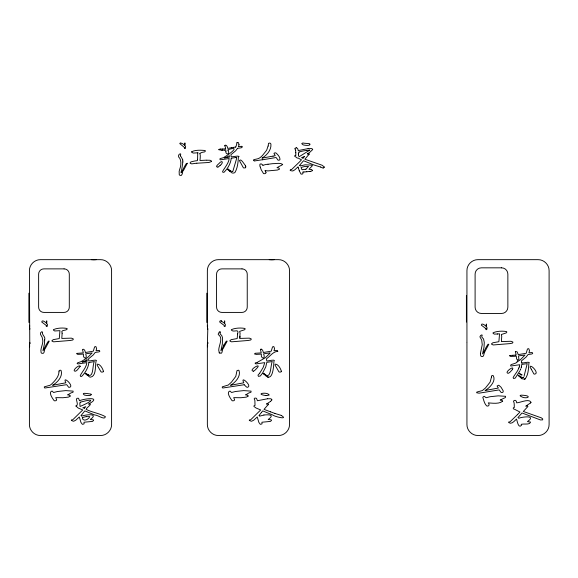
<?xml version="1.0" encoding="UTF-8"?>
<svg xmlns="http://www.w3.org/2000/svg" width="578" height="578" viewBox="0 0 578 578"><rect width="100%" height="100%" fill="white"/><g stroke="black" fill="none" stroke-linecap="round" stroke-linejoin="round"><path stroke-width="0.87" d="M269.023 394.955C267.838 391.732 254.204 393.604 265.367 395.497M466.937 342.349L466.937 424.519C466.822 430.393 472.053 435.617 477.927 435.509L538.111 435.509C543.985 435.617 549.208 430.393 549.1 424.519L549.1 270.656C549.208 264.782 543.985 259.558 538.111 259.666L477.927 259.666C472.053 259.558 466.822 264.782 466.937 270.656L466.937 341.938M182.843 161.97L181.767 169.441A15.129 15.129 0 0 0 181.073 172.273L181.102 172.844L182.569 170.98L182.597 172.562A21.155 21.155 0 0 0 182.258 173.927L181.304 175.459L179.874 175.307A1.828 1.828 0 0 1 179.259 174.65L179.158 171.312A22.593 22.593 0 0 1 179.751 169.217C181.008 165.756 181.514 161.421 179.7 158.148C177.807 157.079 178.248 153.972 180.415 153.784L180.784 154.189L180.264 155.699M231.222 158.48C230.629 163.711 227.609 168.754 223.961 172.338L222.74 172.201L222.588 171.464C224.546 167.801 228.693 163.379 229.213 158.524L220.283 159.839C217.971 158.076 223.888 158.372 224.56 156.949C227.804 155.207 242.139 145.1 227.992 149.716L228.122 150.461M29.846 342.357L29.42 345.579L29.42 424.519C29.312 430.393 34.535 435.617 40.417 435.509L100.601 435.509C106.475 435.617 111.698 430.393 111.59 424.519L111.59 270.656C111.698 264.782 106.475 259.558 100.601 259.666L40.417 259.666C34.535 259.558 29.312 264.782 29.42 270.656L29.767 343.332M207.784 342.357L207.358 345.579L207.358 424.519C207.249 430.393 212.473 435.617 218.347 435.509L278.531 435.509C284.405 435.617 289.636 430.393 289.52 424.519L289.52 270.656C289.636 264.782 284.405 259.558 278.531 259.666L218.347 259.666C212.473 259.558 207.249 264.782 207.358 270.656L207.358 326.462L207.784 329.691L207.358 345.579M324.381 167.208L323.189 168.01M312.322 170.387L311.86 171.066L310.393 171.348M237.572 334.163C239.458 327.805 233.852 333.015 231.352 330.06A0.954 0.954 0 0 1 231.345 329.698C234.878 327.914 240.975 327.661 244.928 328.47A0.766 0.766 0 0 1 245.079 328.766A0.954 0.954 0 0 1 245.101 329.128L244.573 329.756L239.61 331.404L240.08 333.188L239.726 338.426L249.328 338.144L251.155 338.874A0.802 0.802 0 0 1 251.264 339.192L250.744 339.98L248.2 340.471L231.518 341.822L229.936 341.085A0.795 0.795 0 0 1 229.892 340.659L231.2 339.64L237.218 338.556L237.587 333.672M242.196 146.985L241.366 147.773L237.558 148.329M480.419 353.563L480.708 355.73A1.828 1.828 0 0 0 481.315 356.38L482.746 356.532L483.526 355.788L484.292 352.985L484.01 352.053L482.543 353.924L484.017 347.183L484.277 342.443L483.576 339.04L481.705 336.923L482.225 335.269L481.857 334.857L480.679 335.442L479.885 336.829L481.727 340.117L482.233 344.661L480.434 353.447M29.42 345.579L29.796 343.13M268.069 146.061L266.639 150.266L262.723 155.171A22.455 22.455 0 0 1 261.162 156.739A8.764 8.764 0 0 1 256.719 159.037L253.756 159.658L253.431 160.373A1.777 1.777 0 0 0 254.696 160.901M191.556 151.891C194.829 149.781 201.231 150.107 205.154 150.533A0.766 0.766 0 0 1 205.306 150.829A0.954 0.954 0 0 1 205.327 151.19L204.655 151.884L202.228 152.339A23.228 23.228 0 0 0 199.937 153.329M298.378 154.788L298.414 154.102M271.877 399.868L270.981 398.755L267.585 398.755M282.664 164.557L280.583 165.778A1.3 1.3 0 0 1 280.323 165.799L276.985 167.692L278.777 167.988L279.485 168.913A0.802 0.802 0 0 1 279.347 169.26L277.433 170.04L268.365 170.871A20.512 20.512 0 0 1 266.841 170.821L265.092 170.503A1.828 1.828 0 0 1 265.201 170.907M519.478 366.214L519.738 364.718L510.808 366.033C508.9 364.017 516.147 364.097 517.079 361.951M29.42 346.836L29.789 345.955M207.358 346.836L207.726 345.955M312.156 165.922L311.13 167.064A20.895 20.895 0 0 1 310.596 167.504L308.992 169.361L311.549 169.462L312.322 170.315M261.617 412.28L262.737 410.886L272.765 415.004C273.719 416.362 289.195 420.322 281.248 415.387M197.575 159.355L197.445 160.619L195.27 160.915A24.327 24.327 0 0 0 193.955 161.154L190.95 161.891L190.104 162.866A0.824 0.824 0 0 0 190.227 163.285L191.744 163.885L196.809 163.162M277.758 351.294L277.288 350.398L274.001 350.752L274.572 348.621L273.878 346.699A0.816 0.816 0 0 0 273.481 346.598L272.527 346.872L271.248 351.178L263.301 352.522C263.214 351.207 262.101 348.404 260.403 349.452L261.242 352.891L255.238 353.266L254.457 353.931L256.249 354.393L261.386 354.112C260.367 358.887 266.147 359.913 263.582 353.815L270.099 352.898L269.449 353.729M294.961 148.842L295.069 148.423A0.903 0.903 0 0 1 295.38 148.062L296.406 147.802M295.741 152.354L295.647 150.663M298.32 153.784L298.414 153.17A1.012 1.012 0 0 0 298.92 152.52L298.956 152.072M211.497 161.508L208.918 162.483L196.903 163.22M29.688 343.758L29.774 343.274M207.625 343.758L207.712 343.274M197.589 159.015L197.719 153.372A0.788 0.788 0 0 1 198.109 152.744L194.779 152.997A36.717 36.717 0 0 1 193.059 153.04L191.556 151.963M525.171 378.865C528.4 374.847 528.487 368.562 528.863 363.504C531.514 360.817 522.815 363.259 521.941 363.049M271.884 399.839L270.699 401.276M521.392 367.037L521.732 364.458L527.223 363.605L524.022 376.365M521.363 367.124L521.053 368.092M519.449 366.322L519.217 367.008M531.016 402.266C529.058 398.213 520.157 402.801 516.674 402.837C516.913 398.986 511.797 399.897 514.109 402.917C514.275 404.557 514.239 405.749 514.297 407.541C512.635 407.367 513.076 409.26 514.521 409.246L519.976 412.035L517.418 414.672M519.116 367.29L518.769 368.128M237.522 148.344L235.665 150.807L230.911 154.709L231.171 156.884L237.031 156.147A9.804 9.804 0 0 1 237.457 156.118L239.054 156.4L238.338 157.31C238.179 162.389 237.522 168.126 234.957 172.468A2.738 2.738 0 0 1 233.852 172.988L233.006 173.06A2.926 2.926 0 0 1 231.511 172.627L229.661 170.944L231.677 171.312A2.03 2.03 0 0 0 232.594 171.507M277.758 351.301C272.867 351.713 270.497 355.947 266.494 358.815L266.754 360.99C267.614 361.243 276.58 358.671 273.921 361.416C273.69 366.705 272.737 382.976 264.897 375.028L264.825 374.652A14.97 14.97 0 0 1 263.814 374.038L263.337 373.684A3.338 3.338 0 0 1 263.149 373.525L263.785 373.229C271.385 381.386 270.244 365.73 272.281 361.51L266.79 362.363L265.779 366.886L262.499 373.207L260.331 375.975L258.438 376.365L257.969 375.158L259.688 373.222M518.748 368.186C517.693 371.589 514.304 374.927 513.112 377.658L513.647 378.554L515.258 378.07L519.781 371.04M520.438 369.638L520.157 370.26M520.511 369.458L520.713 368.981M266.01 172.743L265.707 173.234A1.272 1.272 0 0 1 265.006 173.638L264.038 173.675A1.308 1.308 0 0 1 263.503 173.559L261.234 169.787A44.961 44.961 0 0 1 260.736 168.393L260.324 167.158M255.165 363.129L255.873 363.938L264.803 362.63L263.156 367.478L259.695 373.215M523.654 377.282L523.155 377.694M223.816 345.319L222.176 348.917L222.971 348.917L227.154 341.136L226.33 341.136L225.622 342.263A76.433 76.433 0 0 0 224.365 344.351L223.816 345.319A60.358 60.358 0 0 1 224.365 344.351M512.534 369.414C514.868 364.566 503.171 373.193 508.394 373.28A6.38 6.38 0 0 0 510.092 372.08L512.527 369.429M269.001 394.991L266.74 395.525M517.404 414.686L509.984 421.853L508.77 421.926L508.597 422.54C511.725 424.881 514.42 420.791 516.537 419.057C517.259 421.037 518.336 428.948 521.558 425.292L521.204 424.324C523.957 423.443 529.853 425.22 530.611 422.092L527.454 421.608C536.904 414.896 521.985 416.846 518.842 418.27L517.91 417.612L522.021 412.981L540.473 419.953L542.648 419.859L542.713 418.913L541.355 417.851L523.321 411.471L527.909 406.479L527.389 405.807L525.792 406.182L530.373 403.025M530.416 402.989L530.994 402.331M261.588 412.309L258.93 415.604A1.156 1.156 0 0 1 259.565 416.182L263.929 415.011M269.427 353.75L265.36 357.739L257.282 362.377M255.18 363.114L257.268 362.384M220.153 165.315C222.292 164.419 223.686 159.889 220.254 162.23A25.779 25.779 0 0 0 219.351 163.198C218.47 164.116 214.409 167.143 217.87 167.078M219.243 332.068L218.217 334.077A1.257 1.257 0 0 0 218.354 334.626C225.333 339.199 214.243 351.171 221.078 353.389L221.858 352.645L222.617 349.842L222.342 348.917L220.875 350.781L222.349 344.04L222.544 337.863L221.764 335.616L220.037 333.781L220.558 332.126L220.189 331.721L219.3 332.018M309.75 150.121L299.411 156.559L298.804 156.327L298.429 154.918M222.255 149.066L225.651 148.784M512.809 355.333L509.854 355.463A1.192 1.192 0 0 0 509.478 355.745L510.634 356.453L516.32 356.207L516.573 358.736L517.447 360.152M222.386 149.066L220.493 149.066M270.605 401.349L266.509 404.094C267.267 403.076 269.702 404.289 268.011 404.831M515.424 351.489L517.158 351.879L518.235 354.61L526.19 353.274L527.468 348.968L528.415 348.686A0.816 0.816 0 0 1 528.819 348.794L529.513 350.709L528.935 352.847L532.222 352.493L532.699 353.389L531.89 353.967L528.046 354.538L526.19 357.002L521.428 360.91L521.688 363.078L522.064 363.027M517.093 361.944L520.301 359.834L525.041 354.993L518.517 355.911L518.943 359.697L517.462 360.152M307.33 153.936L309.071 152.838A15.779 15.779 0 0 0 309.613 152.462L312.712 149.565A0.889 0.889 0 0 0 312.431 149.037L311.47 148.546L308.146 148.654M525.286 378.8L524.622 379.11M236.944 142.773L237.89 142.491A0.867 0.867 0 0 1 238.476 142.73L238.989 144.514M232.804 171.478L236.33 159.535A48.92 48.92 0 0 0 236.691 157.404L235.701 157.628M225.572 148.828L225.622 148.806A10.57 10.57 0 0 0 224.849 145.801M524.723 379.074L524.318 379.19M206.707 160.157L199.952 160.489A34.051 34.051 0 0 0 200.27 155.251L199.836 153.466M273.047 156.161L275.2 155.677L273.986 153.445A1.105 1.105 0 0 1 274.471 152.989L275.59 152.838A3.143 3.143 0 0 1 276.031 153.047C277.866 154.615 280.236 157.23 279.94 159.658A1.207 1.207 0 0 1 279.579 159.998L278.415 160.222A1.452 1.452 0 0 1 277.953 160.092L276.472 157.946A6.481 6.481 0 0 0 276.183 157.642L276.038 157.534A4.689 4.689 0 0 0 275.728 157.577L262.347 159.817M524.419 379.161L521.869 378.713M303.688 172.056L304.707 171.926M231.54 147.787L233.404 147.354M267.542 398.769L257.412 400.735L256.632 398.632A2.319 2.319 0 0 0 256.054 398.17L254.84 398.083L254.176 398.777L254.876 400.438L255.014 405.438L254.103 405.655L253.879 406.406L256.148 408.054L260.692 409.939L250.708 419.765L249.335 419.953L249.313 420.452L251.105 421.16A2.139 2.139 0 0 0 251.784 421.174L253.691 420.192L257.253 416.962L258.879 422.446L260.194 424.194A1.149 1.149 0 0 0 260.714 424.295L262.051 423.826L261.921 422.229L270.432 421.413L271.501 420.466A0.838 0.838 0 0 0 271.14 419.816L268.17 419.52C275.301 414.404 268.488 414.614 263.936 415.004M273.047 156.103L261.928 158.155A13.807 13.807 0 0 0 262.622 157.751C267.217 154.832 271.436 149.832 270.93 144.11A2.269 2.269 0 0 0 269.883 143.048L268.495 143.33L268.329 144.608A3.656 3.656 0 0 1 268.12 146.075M262.246 159.759L254.862 160.894M308.833 154.673L309.468 154.023L308.731 153.575A10.209 10.209 0 0 0 307.33 153.95M231.431 147.73L227.71 148.416C227.595 147.058 226.54 144.327 224.813 145.353L224.813 145.815M244.126 384.746C245.224 385.302 247.377 389.391 248.793 386.147C249.378 383.445 240.188 375.628 243.8 382.802L230.528 385.28C235.362 382.47 240.939 376.516 239.068 370.606A2.023 2.023 0 0 0 238.468 370.195L237.002 370.57L235.802 376.372L231.482 382.123L228.31 385.02L222.241 386.848L222.306 387.73A1.669 1.669 0 0 0 222.942 387.99L244.234 384.724M224.567 157.939L229.401 157.158L229.387 155.677A32.924 32.924 0 0 1 224.56 157.924M231.207 158.256L235.701 157.534M306.752 150.424L309.721 150.121M308.074 148.604L298.212 150.591L297.88 149.124A2.5 2.5 0 0 0 296.413 147.787M268.033 164.26L272.144 163.733A14.385 14.385 0 0 1 272.65 163.675C275.829 163.769 280.142 162.469 282.664 164.441M233.62 147.325L235.665 147.079M306.81 171.782L309.779 171.391M224.539 150.164L225.803 150.005L225.947 151.277M303.573 171.977L302.742 172.078L302.93 173.588A0.968 0.968 0 0 1 302.569 173.942L301.535 174.137A1.149 1.149 0 0 1 301.015 174.036L299.231 170.813M515.323 355.13L516.176 354.986L515.338 351.547M305.047 171.912L306.737 171.724M86.31 416.666L89.742 416.586C88.961 419.498 82.546 422.272 82.336 417.648M221.974 150.309L224.423 150.085M521.031 377.015L520.453 376.646M220.507 149.088L220.023 149.124A1.452 1.452 0 0 0 218.824 149.651M295.705 155.287L294.867 155.547L294.701 156.255A3.678 3.678 0 0 0 296.052 157.014A2.428 2.428 0 0 0 297.417 158.076L298.154 158.018A25.721 25.721 0 0 0 301.514 159.795L299.917 161.493A21.812 21.812 0 0 1 299.245 162.165L291.522 169.607L290.965 169.405A5.361 5.361 0 0 0 290.503 169.578L290.134 170.293A8.677 8.677 0 0 0 291.11 170.763L292.836 170.965L294.664 169.91A27.05 27.05 0 0 0 295.358 169.325L298.075 166.804A8.338 8.338 0 0 0 298.197 167.187L298.486 167.988M497.477 333.99L494.262 334.113L493.02 333.195A0.954 0.954 0 0 1 493.012 332.841C496.545 331.057 502.643 330.797 506.595 331.606A0.766 0.766 0 0 1 506.747 331.909A0.954 0.954 0 0 1 506.769 332.271L506.241 332.899L501.285 334.546L501.747 336.324L501.393 341.562L510.995 341.287L512.823 342.01A0.802 0.802 0 0 1 512.939 342.335L512.411 343.122L509.875 343.614L493.186 344.965L491.603 344.228A0.795 0.795 0 0 1 491.56 343.802L492.868 342.776L498.886 341.692L499.544 333.809L497.275 334.005M515.273 355.138L512.802 355.26M222.046 150.294L218.852 149.753M266.704 395.525L265.396 395.497M96.28 259.666L94.257 259.797A3.482 0.932 0 0 1 93.333 259.797L91.302 259.666M274.218 259.666L272.187 259.797A3.482 0.932 0 0 1 271.27 259.797L269.24 259.666M206.967 160.207L210.009 160.265L211.382 160.937A0.802 0.802 0 0 1 211.49 161.262L211.497 161.378M309.837 171.428L310.299 171.428M220.984 320.819L219.929 321.057L219.669 322.004L224.3 325.515L224.213 326.498L225.088 326.498L225.42 324.663L224.683 323.427L224.683 320.855L224.481 323.254L221.013 320.826A5.997 5.997 0 0 1 221.468 321.057M253.46 371.184C247.16 370.339 265.085 360.434 255.165 369.999A6.372 6.372 0 0 1 253.467 371.199M523.119 377.694L522.519 377.622M320.609 167.042L313.753 164.918L303.558 160.727L300.213 164.593A4.14 4.14 0 0 1 299.455 165.38A1.264 1.264 0 0 1 300.408 166.009A40.691 40.691 0 0 1 301.521 165.633L305.191 164.817L311.853 165.142A0.751 0.751 0 0 1 312.178 165.662M274.839 413.415L281.269 415.394M522.36 377.564L521.067 377.029M274.868 413.422L270.634 411.861M270.612 411.854L264.038 409.383L267.982 404.81M520.619 374.544L520.879 375.028L522.129 374.912L519.145 373.229L519.665 373.944A9.718 9.718 0 0 0 520.07 374.212L520.605 374.53M264.76 374.609L264.825 374.652A16.935 16.935 0 0 1 264.276 374.327L264.225 374.298A10.404 10.404 0 0 1 263.676 373.944M86.021 374.132L85.219 373.229L87.538 374.472L87.762 375.122A22.246 22.246 0 0 1 86.021 374.139M521.862 378.713L519.391 376.531A12.55 12.55 0 0 1 518.748 376.126A6.922 6.922 0 0 1 518.379 375.859L518.09 375.317L518.719 375.317L520.438 376.639M242.196 146.819L241.698 146.299L238.411 146.653A12.283 12.283 0 0 0 239.017 144.522M207.726 326.093L207.358 325.204M29.789 326.093L29.42 325.204M531.254 369.132L530.019 367.124L530.59 366.185C533.176 366.358 539.296 374.147 534.354 374.168A1.315 1.315 0 0 1 533.812 373.829L531.283 369.176M245.433 165.633L242.355 161.363L240.701 159.969L239.473 160.409L240.188 162.18A26.798 26.798 0 0 0 240.73 162.938L243.287 167.634A1.315 1.315 0 0 0 243.829 167.967L245.419 167.866L245.78 166.912M262.925 165.243L262.968 165.359A17.932 17.932 0 0 1 268.026 164.21M298.472 168.306L299.303 170.741M180.285 155.887L180.524 156.204A14.219 14.219 0 0 0 181.326 157.035L182.771 159.933M295.669 152.354L295.849 152.744M207.473 327.48L207.581 328.058M29.536 327.48L29.644 328.058M324.359 167.006L322.091 165.236L304.859 159.225L308.76 154.622M207.69 328.658L207.762 329.157L207.704 328.716M29.76 328.658L29.825 329.157L29.767 328.716M228.028 150.555C230.716 154.702 225.304 155.063 225.839 151.385M207.358 326.462L207.386 326.917M29.42 326.462L29.449 326.917M262.831 165.185L261.523 163.971L260.382 163.986A1.142 1.142 0 0 0 259.948 164.289L259.84 165.994A11.416 11.416 0 0 0 260.331 167.15M295.719 150.591L295.264 149.196A1.04 1.04 0 0 0 294.961 148.972M309.895 144.182L309.606 145.042L308.182 145.353A16.35 16.35 0 0 1 303.147 144.868L301.723 143.64L302.886 142.954A15.982 15.982 0 0 1 303.934 143.2L308.811 143.604A1.828 1.828 0 0 1 309.909 144.16M295.777 152.816L295.835 155.287M466.41 295.683L466.41 322.04M206.837 293.176L206.837 322.452M28.9 293.176L28.9 322.452M239.971 336.223A24.825 24.825 0 0 1 239.805 337.877M219.647 353.237A1.828 1.828 0 0 1 219.033 352.587M268.394 377.152A2.876 2.876 0 0 1 267.267 376.827M260.837 349.155A1.756 1.756 0 0 1 261.48 349.264M82.343 417.677A19.955 19.955 0 0 1 86.31 416.63M182.72 159.983A11.155 11.155 0 0 1 182.821 161.97M236.908 142.766A14.226 14.226 0 0 1 235.701 147.094M245.412 165.64A3.909 3.909 0 0 1 245.809 166.912M220.124 165.286A7.348 7.348 0 0 1 217.892 167.121M265.186 170.922A7.073 7.073 0 0 1 266.032 172.569M323.174 168.061A8.143 8.143 0 0 1 320.638 166.999M298.942 152.021A50.438 50.438 0 0 1 306.687 150.396M80.198 402.23L80.082 402.895A0.954 0.954 0 0 1 79.793 403.242L80.046 406.486C90.934 401.847 97.104 397.563 80.198 402.23M91.151 394.637L90.753 395.251L89.424 395.511A16.35 16.35 0 0 1 84.388 395.027C79.887 391.862 89.655 394.08 90.811 394.051A1.481 1.481 0 0 1 91.136 394.34L91.151 394.637M88.875 362.587C88.297 367.818 85.269 372.875 81.614 376.437L80.501 376.365L80.241 375.563C82.033 371.864 86.418 367.514 86.866 362.63L77.936 363.938L77.12 363.511L77.597 362.818L81.231 361.582L87.43 357.739L92.169 352.898L85.645 353.815C88.174 359.928 82.437 358.88 83.456 354.112L77.763 354.365L76.607 353.657A1.192 1.192 0 0 1 76.982 353.375L83.304 352.891L82.466 349.452C84.171 348.404 85.284 351.207 85.363 352.522L93.311 351.178L94.597 346.872L95.543 346.598A0.816 0.816 0 0 1 95.948 346.699L96.634 348.621L96.064 350.752L99.351 350.398L99.828 351.294L99.019 351.872L95.168 352.443L93.311 354.906L88.557 358.815L88.817 360.99C89.677 361.243 98.643 358.671 95.991 361.416C95.081 365.975 96.475 376.372 90.457 377.152A2.876 2.876 0 0 1 89.337 376.827L87.314 375.043L87.798 374.768C93.954 378.547 92.27 364.639 94.351 361.51L88.875 362.587M44.687 339.907L44.412 344.04L42.938 350.781L44.405 348.917L44.687 349.842L43.921 352.645L43.14 353.389L41.71 353.237A1.828 1.828 0 0 1 41.096 352.587C39.904 347.942 44.065 343.563 42.461 338.766C42.7 336.114 38.155 333.882 41.695 331.721L42.62 332.126C41.313 334.9 45.98 336.562 44.687 339.907M62.142 333.188L61.788 338.426L71.39 338.144L73.218 338.874A0.802 0.802 0 0 1 73.334 339.192L72.806 339.98L70.27 340.471L53.581 341.822L51.998 341.085A0.795 0.795 0 0 1 51.955 340.659L53.263 339.64L59.281 338.556L59.939 330.674L54.657 330.977L53.414 330.06A0.954 0.954 0 0 1 53.407 329.698C56.94 327.914 63.038 327.661 66.99 328.47A0.766 0.766 0 0 1 67.142 328.766A0.954 0.954 0 0 1 67.164 329.128C65.971 331.042 60.17 329.409 62.142 333.188M75.949 406.009L78.218 408.054L82.762 409.939L72.77 419.765L71.397 419.953L71.376 420.452L73.168 421.16A2.139 2.139 0 0 0 73.847 421.174L75.761 420.192L79.316 416.962L80.949 422.446L82.264 424.194A1.149 1.149 0 0 0 82.777 424.295L84.113 423.826L83.991 422.229L92.494 421.413L93.571 420.466A0.838 0.838 0 0 0 93.203 419.816L90.24 419.52C99.618 412.808 84.894 414.715 81.628 416.182A1.156 1.156 0 0 0 80.999 415.604L84.8 410.886L94.828 415.011C97.205 414.636 105.109 420.69 105.377 416.644C99.438 413.342 92.22 412.432 86.1 409.383C86.642 407.23 93.723 403.328 88.571 404.094C102.581 396.364 84.453 398.538 79.453 400.742L78.695 398.632A2.319 2.319 0 0 0 78.124 398.17C73.796 397.707 79.858 404.896 75.949 406.009M103.433 371.235L102.978 372.015L101.482 372.073A1.315 1.315 0 0 1 100.94 371.733L97.22 365.253L97.118 364.516L97.718 364.089C100.623 364.682 102.66 368.576 103.433 371.235M281.37 371.235L280.915 372.015L279.42 372.073A1.315 1.315 0 0 1 278.878 371.733L275.15 365.253L275.056 364.516L275.648 364.089C278.56 364.682 280.597 368.576 281.37 371.235M80.255 366.242L77.517 369.725A6.618 6.618 0 0 1 75.53 371.206C70.848 371.495 79.388 363.981 80.255 366.242M58.992 371.791C58.848 376.748 55.148 380.57 51.825 383.864A8.135 8.135 0 0 1 49.831 385.331L44.304 386.848L44.376 387.73A1.669 1.669 0 0 0 45.005 387.99L66.716 384.673L68.616 387.217A1.452 1.452 0 0 0 69.078 387.347C75.516 386.913 61.564 374.248 65.863 382.802L52.591 385.28C57.424 382.47 63.002 376.516 61.131 370.606A2.023 2.023 0 0 0 60.531 370.195L59.158 370.455L58.992 371.791M70.155 395.916L70.148 396.046A0.802 0.802 0 0 1 70.01 396.385L68.363 397.129L62.951 397.736L55.755 397.635L56.673 399.709L56.297 400.438A1.243 1.243 0 0 1 55.77 400.742L54.7 400.8A1.308 1.308 0 0 1 54.166 400.691C52.569 398.545 47.952 392.029 52.013 391.017L53.638 392.491L57.533 391.494L65.755 390.605L73.124 391.133L73.066 392.195L70.993 392.932A37.151 37.151 0 0 0 68.016 394.788L67.648 394.825L69.447 395.121L70.155 395.916M248.092 395.916L248.078 396.046A0.802 0.802 0 0 1 247.94 396.385L246.3 397.129L240.881 397.736L233.693 397.635L234.61 399.709L234.234 400.438A1.243 1.243 0 0 1 233.707 400.742L232.638 400.8A1.308 1.308 0 0 1 232.103 400.691C230.506 398.545 225.89 392.029 229.943 391.017L231.568 392.491L235.47 391.494L243.692 390.605L251.062 391.133L251.004 392.195L248.923 392.932A37.151 37.151 0 0 0 245.953 394.788L245.585 394.825L247.377 395.121L248.092 395.916M520.193 395.793C525.51 400.453 534.939 395.497 520.923 395.15L520.193 395.793M46.363 325.515L46.283 326.498L47.15 326.498L47.49 324.663L46.746 323.427L46.746 320.855L46.551 323.254C45.648 322.358 41.948 319.215 41.732 322.004L46.363 325.515M184.526 147.578L184.44 148.568L185.314 148.568L185.646 146.725L184.909 145.49L184.909 142.918L184.707 145.324A24.941 24.941 0 0 0 182.764 143.778L180.524 142.882A1.387 1.387 0 0 0 179.78 143.59L184.526 147.578M485.968 328.651L485.888 329.641L486.755 329.641L487.095 327.798L486.351 326.57L486.351 323.998L486.156 326.397C485.253 325.493 481.553 322.351 481.337 325.147L485.968 328.651M491.502 377.029L490.115 382.109L485.441 388.019L482.348 390.562L476.814 392.079L476.612 392.737L479.046 393.185L499.204 389.897L501.126 392.455L502.383 392.513L503.185 391.913L503.178 390.815L501.054 387.238L498.763 385.201L497.08 385.996L498.373 388.04L485.101 390.518C489.696 387.946 496.625 380.707 493.048 375.433L491.582 375.808L491.502 377.029M87.04 359.783L87.054 361.264L82.213 362.045A32.917 32.917 0 0 0 87.047 359.798M207.762 342.884L207.704 343.332L207.762 342.884M502.665 401.154C499.356 404.166 492.745 403.22 488.265 402.866C489.927 404.39 488.916 406.818 486.683 405.922C484.378 403.755 483.772 400.2 482.796 397.288L484.133 396.248L486.149 397.722L490.05 396.725L498.265 395.843L505.577 396.298L505.374 397.563L500.158 400.055L501.675 400.243L502.665 401.154M44.398 348.281L44.239 348.917L45.033 348.917L49.217 341.136L48.4 341.136L47.685 342.263A76.462 76.462 0 0 0 46.428 344.351A60.314 60.314 0 0 0 45.879 345.319L44.398 348.281M182.554 170.351L182.402 170.98L183.197 170.98L187.373 163.198L186.195 163.769A76.701 76.701 0 0 0 184.31 166.905L182.554 170.351M484.003 351.424L483.844 352.053L484.639 352.053L488.822 344.271L488.005 344.271L487.29 345.398A76.462 76.462 0 0 0 486.033 347.494A60.408 60.408 0 0 0 485.484 348.455L484.003 351.424M305.899 169.253L301.954 169.73A15.281 15.281 0 0 0 301.774 169.246L301.087 167.526A20.649 20.649 0 0 1 304.801 166.515L308.5 166.428L305.899 169.253M303.017 158.155L301.535 157.686L304.505 156.53A14.934 14.934 0 0 0 303.363 157.758L303.017 158.155M84.374 408.176L82.777 407.837L85.746 406.688L84.374 408.176M230.557 170.813L229.307 170.922L229.199 170.033L230.557 170.813M88.21 374.912L86.96 375.028L86.852 374.132L88.21 374.912M228.194 169.123L227.566 169.419L228.375 170.026A22.224 22.224 0 0 0 230.116 171.009L228.194 169.123M501.581 267.831L481.38 267.831A6.279 6.279 0 0 0 475.102 274.109L475.102 307.185A6.279 6.279 0 0 0 481.38 313.464L501.581 313.464A6.279 6.279 0 0 0 507.86 307.185L507.86 274.109A6.279 6.279 0 0 0 501.581 267.831M64.071 268.878L43.87 268.878A5.231 5.231 0 0 0 38.632 274.109L38.632 307.185A5.231 5.231 0 0 0 43.87 312.416L64.071 312.416A5.231 5.231 0 0 0 69.302 307.185L69.302 274.109A5.231 5.231 0 0 0 64.071 268.878M242.001 268.878L221.8 268.878A5.231 5.231 0 0 0 216.569 274.109L216.569 307.185A5.231 5.231 0 0 0 221.8 312.416L242.001 312.416A5.231 5.231 0 0 0 247.239 307.185L247.239 274.109A5.231 5.231 0 0 0 242.001 268.878"/></g></svg>
